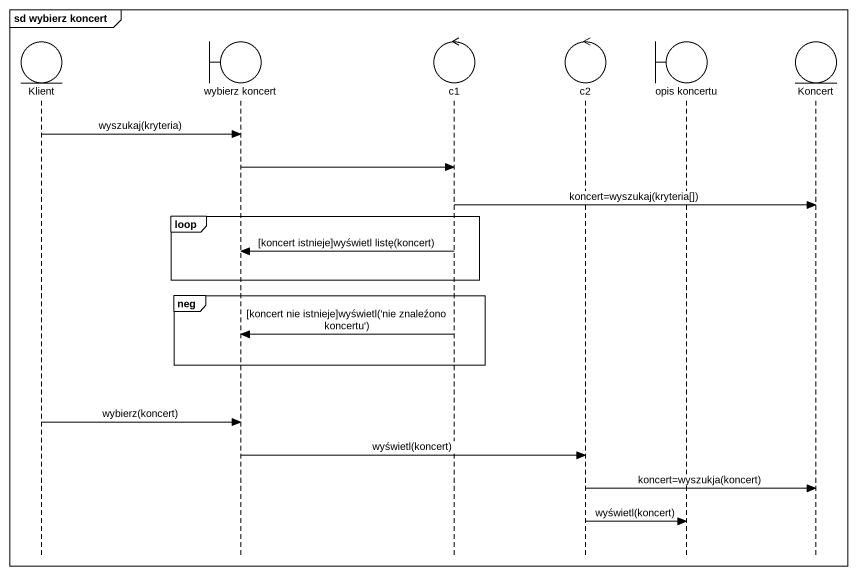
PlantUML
@startuml
mainframe sd wybierz koncert
hide footbox
entity Klient
boundary "wybierz koncert" as wybierz_koncert
control c1
control c2
boundary "opis koncertu" as opis_koncertu
entity Koncert

Klient -> wybierz_koncert : wyszukaj(kryteria)
wybierz_koncert -> c1
c1 -> Koncert : koncert=wyszukaj(kryteria[])
loop
  c1 -> wybierz_koncert : [koncert istnieje]wyświetl listę(koncert)
end
group neg
  c1 -> wybierz_koncert : [koncert nie istnieje]wyświetl('nie znaleźono koncertu')
end
Klient -> wybierz_koncert : wybierz(koncert)
wybierz_koncert -> c2 : wyświetl(koncert)
c2 -> Koncert : koncert=wyszukja(koncert)
c2 -> opis_koncertu : wyświetl(koncert)
@enduml
